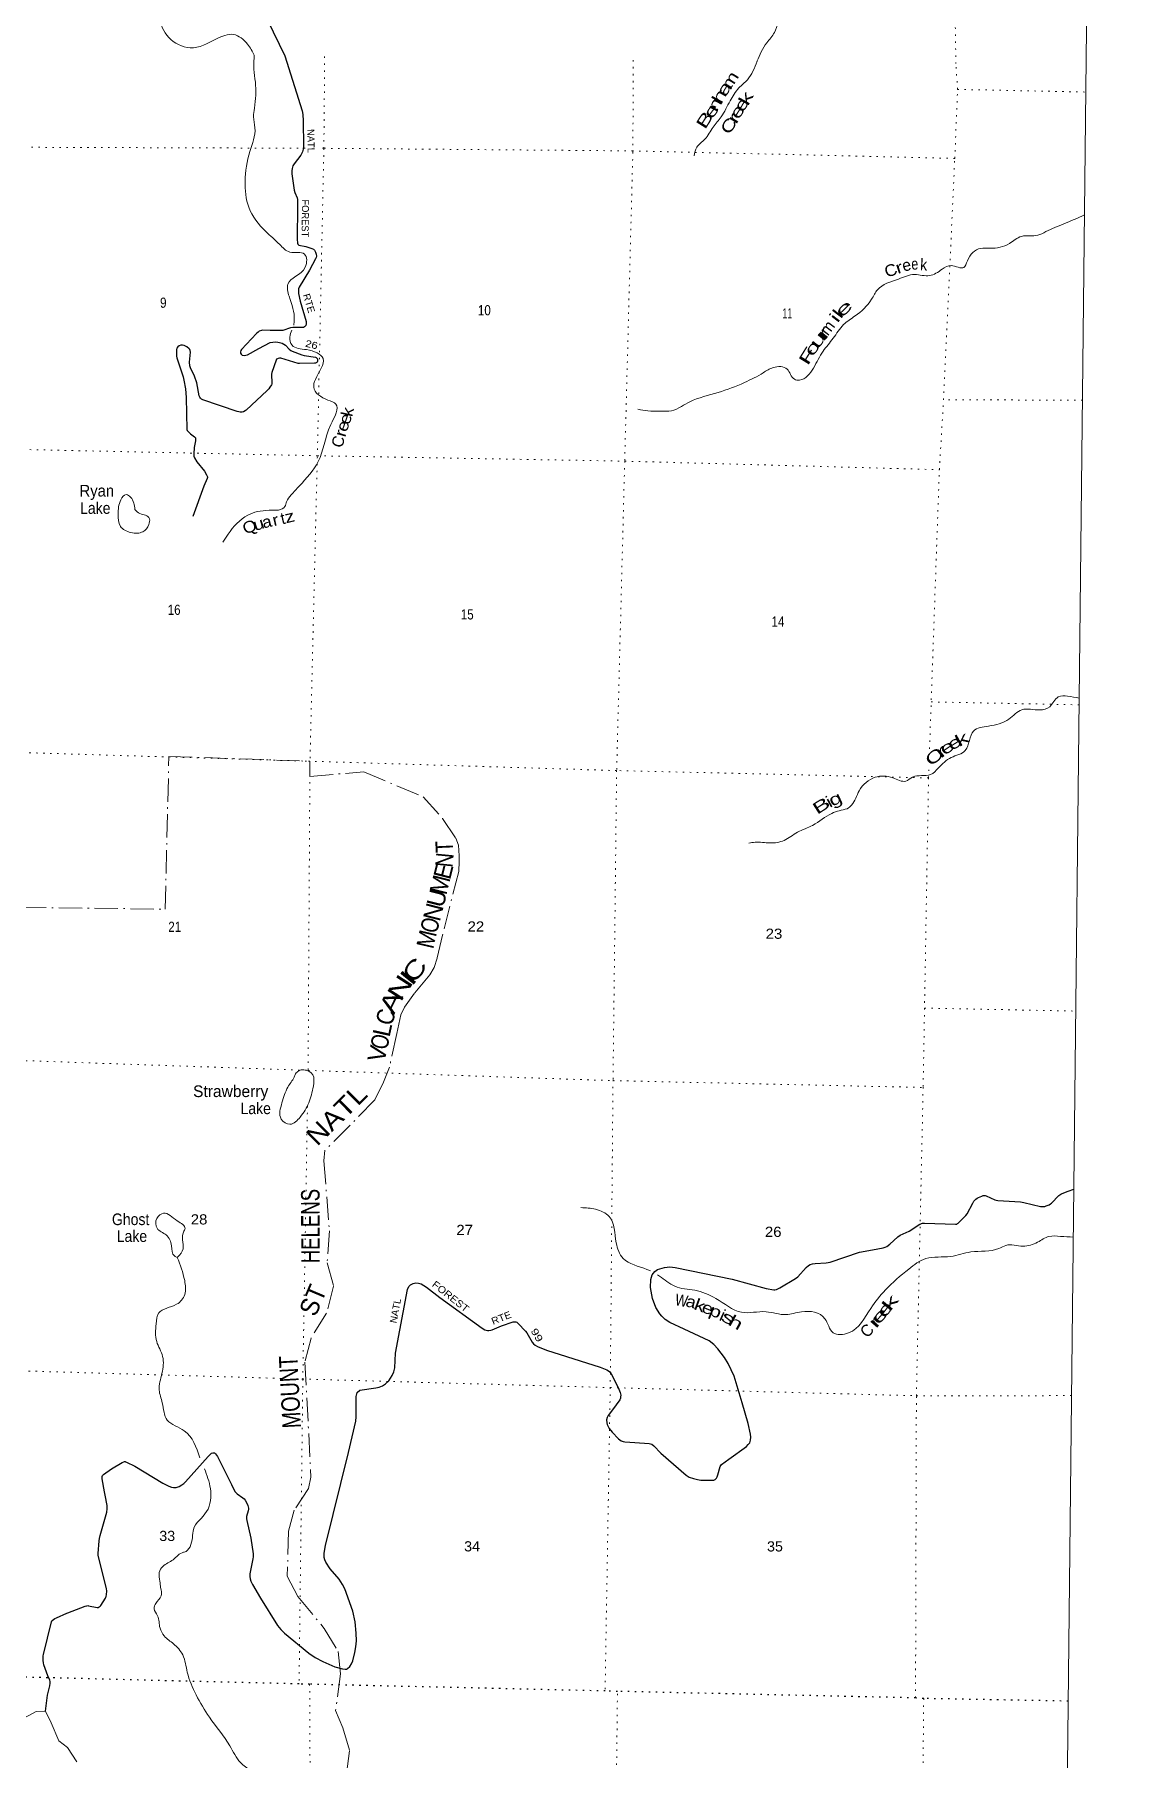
# Model space of a CAD drawing. Header units: feet. Extents: x -509309 to -252658, y -547785 to -360805.
# Drawn here: x -271232 to -252658, y -439823 to -410174 of the extents above; entities that cross this region are included whole.
import ezdxf
from ezdxf.enums import TextEntityAlignment as Align

# ---------------------------------------------------------------- set-up
doc = ezdxf.new("R2010")
doc.units = ezdxf.units.FT
doc.header["$LTSCALE"] = 80
doc.linetypes.add('DOT_DASHED', pattern=[7.7, 5, -1.2, 0.3, -1.2])
doc.linetypes.add('DOTTED', pattern=[1.5, 0.3, -1.2])
for name, color, linetype, lineweight in [('29', 7, 'Continuous', 25), ('39', 7, 'Continuous', 13), ('4', 7, 'Continuous', 13), ('44', 7, 'DOT_DASHED', 13), ('6', 7, 'DOTTED', 25), ('7', 7, 'DOTTED', 13)]:
    doc.layers.add(name, color=color, linetype=linetype, lineweight=lineweight)
doc.layers.add('30', color=7, linetype='Continuous')
doc.layers.add('41', color=7, linetype='Continuous')

msp = doc.modelspace()

# ---------------------------------------------------------------- linework, layer by layer
at = {"layer": '29'}
for points in [[(-267228.29, -409928.41), (-266932.85, -410540.56)], [(-266932.85, -410540.56), (-266631.37, -411486.68), (-266621.13, -411550.19), (-266614, -411658.63), (-266609.87, -412095.24), (-266615.5, -412147.04), (-266630.13, -412189.84), (-266658.05, -412246.27), (-266772.49, -412397.99), (-266791.07, -412430.83), (-266805.7, -412475.87), (-266812.45, -412518.67), (-266813.06, -412569.84), (-266773.06, -412849.75), (-266760.26, -412891.78), (-266720.61, -412979.81), (-266714.54, -413011.91), (-266715.14, -413127.75), (-266721.15, -413693.46), (-266715.66, -413759.66), (-266706.66, -413779.93), (-266691.54, -413793.47), (-266571.74, -413817.67), (-266465.82, -413849.75), (-266436.56, -413865.52), (-266420.11, -413881.91), (-266402.24, -413915.07), (-266391.54, -413951.1), (-266387.04, -413984.89), (-266389.86, -414004.04), (-266402.66, -414031.87), (-266509.25, -414225.59), (-266682.47, -414515.3), (-266693.73, -414542.33), (-266698.31, -414573.08), (-266695.98, -414627.92), (-266668.99, -414757.05), (-266564.34, -415107.06), (-266563.18, -415145.94), (-266572.18, -415172.97), (-266594.69, -415199.99), (-266607.63, -415209), (-266624.65, -415210.91), (-266795.01, -415211.25), (-266832.48, -415216.53), (-266963.83, -415258.55), (-267012.47, -415262.19), (-267180.31, -415259.89), (-267308.17, -415253.67), (-267333.54, -415258.55), (-267369.55, -415275.44), (-267390.93, -415290.08), (-267416.27, -415311.45), (-267675.02, -415588.85), (-267686.36, -415605.41), (-267691.99, -415625.68), (-267691.99, -415650.46), (-267680.74, -415669.6), (-267661.38, -415686.83), (-267627.84, -415691), (-267600.83, -415687.62), (-267571.43, -415676.99), (-267375.64, -415573.07)], [(-267375.64, -415573.07), (-267181.06, -415469.79), (-267135.47, -415459.01), (-267097.2, -415455.64), (-267053.31, -415459.01), (-267025.19, -415466.07), (-266977.91, -415478.16), (-266945.36, -415494.2), (-266919.39, -415513.07), (-266856.36, -415584.01), (-266829.86, -415604.35), (-266802.34, -415617.8), (-266641.4, -415681.99), (-266596.4, -415692.73), (-266406.68, -415721.05), (-266391.83, -415727.03), (-266379.18, -415738.29), (-266371.01, -415750.12), (-266366.87, -415765.1), (-266366.8, -415784.47), (-266369.33, -415791.79), (-266375.52, -415802.48), (-266381.71, -415809.24), (-266394.93, -415818.25), (-266405.9, -415822.19), (-266419.03, -415824.98), (-266677.7, -415830.08), (-266700.78, -415826.48), (-266999.57, -415737.73), (-267024.15, -415735.94), (-267044.31, -415739.99), (-267059.22, -415745.62), (-267071.32, -415755.76), (-267082.22, -415771.82), (-267156.29, -415984.92), (-267161, -416009.57), (-267155.16, -416167.36), (-267156.57, -416183.13), (-267161.66, -416195.48), (-267185.83, -416235.49), (-267207.22, -416263.65), (-267233.94, -416293.3), (-267596.62, -416630.2), (-267614.83, -416642.45), (-267642.76, -416657.23), (-267661.62, -416662.3), (-267681.02, -416663.99), (-267697.63, -416664.55), (-267720.42, -416661.73), (-267748.75, -416654.21), (-268339.48, -416453.25), (-268362.76, -416438.75), (-268379.09, -416424.11), (-268393.14, -416404.97), (-268401.18, -416385.17), (-268442.33, -416159.21), (-268483.89, -416045.19), (-268553.53, -415903.84), (-268563.66, -415870.05), (-268566.96, -415807.15), (-268550.36, -415635.27), (-268554.66, -415604.29), (-268562.53, -415586.27), (-268572.66, -415573.88), (-268613.97, -415541.2), (-268662.7, -415517.57), (-268690.84, -415511.94), (-268719.77, -415513.02), (-268749.36, -415525.46), (-268770.74, -415541.22), (-268786.5, -415562.62), (-268791.97, -415588.86), (-268791, -415701.13), (-268784.48, -415728.8), (-268677.75, -416056.84), (-268664.39, -416114.43), (-268638.51, -416265.33), (-268625.07, -416414.76), (-268613.74, -416964.67), (-268609.81, -416978.18), (-268605.13, -416986.52), (-268549.36, -417036.59), (-268483.76, -417088.54), (-268468, -417108.81), (-268463.78, -417130.7), (-268463.5, -417158.36), (-268486.25, -417270.6), (-268496.7, -417382.47), (-268492.78, -417420.51), (-268484.32, -417450.03), (-268441.18, -417518.56), (-268313.88, -417680.71), (-268274.99, -417743.96), (-268261.48, -417777.74), (-268258.67, -417787.88), (-268264.37, -417806.73), (-268324.79, -417938.56), (-268514.47, -418459.97)], [(-257562.61, -431271.99), (-257056.39, -431100.28), (-256830.39, -431064.45), (-256650.62, -431026.75), (-256615.99, -431018.48), (-256586.34, -431004.62), (-256534.83, -430962.62), (-256398, -430836.6), (-256357.02, -430809.52), (-256205.84, -430740.68), (-256020.01, -430623.33), (-255973.6, -430604.74), (-255939.38, -430604.71), (-255408.03, -430622.3), (-255385.86, -430619.33), (-255371.84, -430611.96), (-255362.54, -430603.68), (-255227.56, -430471.31), (-255205.41, -430443.35), (-255111.33, -430261.29), (-255091.03, -430229.15), (-255059.64, -430193.02), (-255034.32, -430174.41), (-255014.16, -430164.06), (-254957.3, -430139.23), (-254930.94, -430130.96), (-254912.86, -430129.21), (-254896.83, -430129.93), (-254880.29, -430135.1), (-254733.49, -430202.34), (-254707.13, -430209.5), (-254677.67, -430213.72), (-254289.36, -430239.95), (-254235.73, -430248.89), (-253947.68, -430318.38), (-253927.15, -430320.27), (-253897.17, -430320.27), (-253874.43, -430316.13), (-253847.55, -430307.86), (-253800, -430287.17), (-253772.09, -430270.62), (-253755.61, -430258.49), (-253629.42, -430130.97), (-253599.3, -430108.46), (-253575.67, -430096.84), (-253473.23, -430056.53), (-253373.86, -430022.27)], [(-259073.97, -433691.77), (-259208.74, -433232.72), (-259311.56, -433019.04), (-259373.59, -432915.6), (-259493.51, -432762.5), (-259559.67, -432692.16), (-259637.11, -432627.58), (-260068.46, -432428.93), (-260318.08, -432310.54), (-260392.89, -432261.84), (-260450.78, -432203.91), (-260488, -432162.54), (-260553.38, -432056.01), (-260616.19, -431901.87), (-260648.5, -431707.5), (-260641, -431574.99), (-260617.98, -431491.27), (-260570.7, -431434.31), (-260525.8, -431399.25), (-260409.43, -431368.11), (-260315.78, -431357.4), (-260223.35, -431368.11), (-259244.69, -431568.7), (-258660.28, -431728.08), (-258526.92, -431752.91), (-258512.45, -431752.91), (-258482.47, -431744.63), (-258424.58, -431715.67), (-258158.9, -431558.44), (-258119.02, -431527.75), (-257974.69, -431365.7), (-257935.6, -431332.94), (-257902.52, -431316.39), (-257865.31, -431303.97), (-257818.58, -431295.77), (-257627.54, -431285.35), (-257562.61, -431271.99)], [(-265839.04, -434546.7), (-265710.64, -434007.93), (-265703.97, -433935.23), (-265707.11, -433582.8), (-265689.96, -433515.55), (-265644.88, -433476.74), (-265368.89, -433436.96), (-265309.53, -433424.52), (-265251.64, -433399.69), (-265202.02, -433366.59), (-265146.68, -433315.03), (-265086.24, -433221.77), (-265057.29, -433159.71), (-265042.17, -433088.86), (-265031.56, -432836.57), (-264825, -431743.47), (-264798.85, -431694.97), (-264769.9, -431666), (-264728.55, -431641.18), (-264678.78, -431631.47), (-264633.44, -431637.04), (-264587.96, -431649.45), (-264497.02, -431701.74), (-264269.54, -431882.17), (-263541.77, -432410.78), (-263492.15, -432435.61), (-263447.7, -432448.03), (-263422.89, -432448.03), (-263391.88, -432441.82), (-263368.1, -432435.61), (-263207.13, -432371.79), (-263007.85, -432302.21), (-262989.51, -432298.6), (-262974.52, -432299.64), (-262960.05, -432302.74), (-262945.06, -432308.43), (-262933.17, -432316.19), (-262920.48, -432328.04), (-262794.9, -432461.51), (-262774.22, -432488.41), (-262678.57, -432648.71), (-262656.08, -432678.7), (-262628.95, -432700.43), (-262587.6, -432725.25), (-262434.43, -432785.04), (-261513.51, -433079.02), (-261399.79, -433124.54), (-261351.73, -433152.54), (-261321.22, -433194.88), (-261202.46, -433431.02), (-261170.29, -433513.48), (-261159.95, -433561.06), (-261160.86, -433589.25), (-261164.09, -433612.78), (-261176.49, -433639.68), (-261299.35, -433813.38), (-261372.91, -433908.62), (-261390.48, -433943.8), (-261401.86, -433985.17), (-261400.82, -434036.89), (-261393.92, -434065.59), (-261357.4, -434136.2), (-261306.27, -434197.83), (-261198.2, -434312.05), (-261152.69, -434346.16), (-261119.63, -434357.56), (-261088.62, -434361.7), (-260916.86, -434376.42), (-260673.04, -434392.73), (-260627.03, -434404.74), (-260592.41, -434434.11), (-260469.46, -434555.07), (-260034.54, -434933.95), (-259981.45, -434967.87), (-259907.02, -434994.77), (-259840.85, -435011.32), (-259782.84, -435020.3), (-259560.93, -435022.52), (-259534.86, -435009.25), (-259514.18, -434988.56), (-259499.71, -434965.8), (-259488.73, -434928.48), (-259450.4, -434784.34), (-259439.75, -434767.2), (-259429.41, -434754.78), (-259300.16, -434662.34), (-258997.74, -434442.38), (-258968.35, -434411.37), (-258943.54, -434378.26), (-258927, -434334.82), (-258921.39, -434282.26), (-258927, -434231.38), (-258968.81, -434049.94), (-259073.97, -433691.77)], [(-270028.6, -435221.81), (-270070.88, -434996.23), (-270072.14, -434958.55), (-270066.46, -434944.07), (-270059.74, -434933.72), (-270048.71, -434924.17), (-269906.53, -434826.19), (-269723.25, -434717.53), (-269699.47, -434705.12), (-269685, -434700.98), (-269676.73, -434700.98), (-269666.39, -434704.09), (-269648.82, -434711.33), (-269510.57, -434780.52), (-269025.45, -435071.34), (-268922.07, -435123.02), (-268878.65, -435141.64), (-268841.71, -435147.61), (-268820.76, -435149.92), (-268795.95, -435147.85), (-268748.4, -435131.3), (-268700.84, -435104.4), (-268663.61, -435077.7), (-268636.75, -435050.62), (-268248.65, -434615.56), (-268207.74, -434572.71), (-268189.65, -434558.24), (-268170.52, -434551.56), (-268141.58, -434554.09), (-268120.9, -434566.51), (-268086.71, -434615.72), (-267848.32, -435094.22)], [(-267848.32, -435094.22), (-267806.64, -435184.06), (-267784.29, -435222.74), (-267769.42, -435240.96), (-267747.71, -435259.58), (-267650.6, -435326.99), (-267628.83, -435345.43), (-267614.36, -435364.05), (-267589.55, -435408.53), (-267567.84, -435456.12), (-267560.6, -435480.94), (-267557.05, -435501.29), (-267556.46, -435522.32), (-267559.57, -435547.14), (-267587.48, -435645.41), (-267589.49, -435685.48), (-267586.44, -435717.82), (-267514.32, -436017.95), (-267475.31, -436289.86), (-267475.12, -436340.37), (-267481.52, -436376.75), (-267531.81, -436634.67), (-267534.23, -436678.8), (-267528.03, -436720.18), (-267517.69, -436755.35), (-267488.26, -436814.93), (-267350.88, -437051.34), (-267059.73, -437518.74), (-267030.78, -437553.91), (-267000.32, -437588.33), (-266935.68, -437649.08), (-266519.49, -437997.29), (-266407.41, -438071.12), (-266279.22, -438141.46), (-266070.22, -438228), (-265938.08, -438265.59), (-265896.39, -438270.22), (-265873.98, -438267.66), (-265851.24, -438259.39), (-265814.02, -438224.22), (-265783.01, -438180.77), (-265762.1, -438128.18), (-265727.19, -437984.23), (-265708.57, -437884.93), (-265701.28, -437783.83), (-265704.44, -437649.08), (-265725.11, -437454.61), (-265764.02, -437273.16), (-265900.85, -436891.89), (-265942.85, -436814.43), (-266000.1, -436722.24), (-266150.12, -436547.91), (-266227.53, -436432.61), (-266244.07, -436391.23), (-266255.61, -436351.58), (-266252.34, -436275.38), (-266231.66, -436142.97), (-265839.04, -434546.7)], [(-270660.52, -437304.65), (-270359.52, -437189.78), (-270331.1, -437180.47), (-270316.07, -437178.6), (-270302.15, -437180.47), (-270158.21, -437212.8), (-270146.57, -437212.54), (-270136.24, -437209.44), (-270118.66, -437200.13), (-270103.67, -437188.74), (-270090.14, -437174.82), (-270012.17, -437051.17), (-270005.84, -437034.73), (-270000.81, -437020.14), (-269993.56, -436987.03), (-269989.43, -436929.1), (-269993.48, -436886.57), (-270137.27, -436317.77), (-270139.97, -436283.71), (-270119.7, -436065.37), (-270113.49, -436026.07), (-270101.23, -435973.37), (-269990.47, -435572.99), (-269984.17, -435516.94), (-269982.2, -435490.24), (-269984.27, -435457.14), (-270017.58, -435280.63), (-270028.6, -435221.81)], [(-271044.17, -438990.06), (-271009.53, -438719.77), (-270967.37, -438554.16), (-270962.2, -438510.71), (-270963.75, -438481.74), (-270971.51, -438456.93), (-271004.72, -438383.37), (-271074.23, -438193.08), (-271080.05, -438160.05), (-271083.15, -438122.81), (-271084.19, -438079.36), (-271081.86, -438038.88), (-271077.99, -438018.33), (-270942.5, -437456.32), (-270934.82, -437442.17), (-270926.55, -437432.86), (-270904.84, -437414.24), (-270882.09, -437399.76), (-270856.36, -437386.32), (-270676.25, -437310.41), (-270660.52, -437304.65)]]:
    msp.add_lwpolyline(points, dxfattribs=at)
at = {"layer": '39'}
for points in [[(-265518.72, -389044.69), (-265513.51, -389470.53), (-265495.21, -389978.87), (-265465.49, -390362.83), (-265601.56, -390702.63), (-265742.01, -391074.5), (-265878.97, -391492.62), (-266047.35, -391677.38), (-266055.08, -392006.66), (-266063.15, -392366.07), (-266120.64, -392666.64), (-266286.9, -393018.12), (-266393.94, -393448.64), (-266571.88, -393769.86), (-266745.86, -394095.15), (-266912.08, -394442.62), (-267064.13, -394778.2), (-267575.27, -395330.41), (-267871.66, -395672.31), (-267957.79, -395848.01), (-268130.39, -396050.8), (-268227.67, -396326.79), (-268474.71, -397089.03), (-268649.64, -397498.65), (-268873.88, -397839.4), (-268939.89, -398007.32), (-268970.34, -398219.84), (-269074.33, -398379.27), (-269344.85, -398737.53), (-269556.05, -398988.06), (-269644.16, -399338.47), (-269878.94, -400257.51), (-269962.21, -401065.9), (-270000.78, -401465.1), (-270273.83, -401869.53), (-270448.51, -402257.07), (-270648.16, -402726.65), (-270762.73, -402936.16), (-270849.9, -403380.98), (-270778.2, -403773.47), (-270510.71, -404393.25), (-270324.5, -404935.74), (-270306.18, -405265.33), (-270332.02, -405779.17), (-270287.8, -406297.86), (-270260.28, -406699.87), (-270379.68, -407337.11), (-270480.71, -407944.44), (-270280.63, -408501.15), (-269937.75, -409186.1), (-269719.77, -409399.59), (-269510.08, -409460.35), (-269240.72, -409559.98), (-269100.07, -409878.99), (-268925.63, -410222.5), (-268559.02, -410403.63), (-268104.48, -410250.41), (-267815.1, -410173.54), (-267570.56, -410341.16), (-267456.48, -410529.31)], [(-258818.3, -410636.79), (-258650.38, -410315.45), (-258518.17, -410140.3), (-258374.1, -409802.6), (-258113.5, -409612.92), (-257937.18, -409257.54), (-257798.32, -409026.23), (-257202.96, -408822.48), (-256933.1, -408522.44), (-256573.74, -408281.73), (-256192.07, -408193.91), (-255857.3, -408001.1), (-255535.74, -407735.83), (-255029.1, -407404.49), (-254590.52, -407068.31), (-253976.12, -406774.41), (-253494.97, -406571.31), (-253118.63, -406401.69)], [(-267456.48, -410529.31), (-267460.91, -410771.45), (-267437.74, -410990.62), (-267453.7, -411440.12), (-267469.69, -411588.47), (-267444.1, -411775.55), (-267531.71, -412185.89), (-267612.62, -412696.71), (-267550.36, -413143.31), (-267259.17, -413559), (-267019.55, -413781.23), (-266842.89, -413914.23), (-266594.76, -413947.85), (-266579.69, -414172.93), (-266880.24, -414465.82), (-266856.92, -414672.95), (-266768.13, -415083.78), (-266777.52, -415169.07)], [(-258816.64, -410633.61), (-258983.76, -410951.49), (-259127.95, -411092), (-259279.2, -411312.72), (-259435.21, -411589.58), (-259569.82, -411764.36), (-259714.91, -411973.12), (-259853.05, -412111.71), (-259899.08, -412257.62)], [(-253189.65, -413274.31), (-253547.9, -413429.54), (-253852.34, -413561.76), (-253993.49, -413624.01), (-254274.4, -413644.13), (-254480.5, -413767.71), (-254816.32, -413847.29), (-254976.71, -413849.03), (-255202.05, -414062.68), (-255263.71, -414178.26), (-255481.78, -414145.06), (-255638.98, -414209.09), (-255850.91, -414318.53), (-256109.25, -414298.82), (-256386.92, -414377.21), (-256748.17, -414560.83), (-256848.55, -414724.04), (-257132.99, -415011.14), (-257329.39, -415158.95), (-257508.92, -415395.33), (-257682.25, -415617.74), (-257848.43, -415906.51), (-258087.72, -416113.94), (-258175.72, -416098.64), (-258301.71, -415924.2), (-258537.92, -415898.77), (-258709.47, -415986.7), (-259034.46, -416156.78), (-259487.72, -416325.04), (-259970.97, -416486.86), (-260116.36, -416567.12), (-260289.76, -416642.97), (-260472.22, -416646.42), (-260694.69, -416643.27), (-260864.68, -416612.76)], [(-266812.82, -415258.13), (-266846.13, -415373.79), (-266807.69, -415514.29), (-266556.32, -415590.71), (-266271.67, -415743.3), (-266406.72, -416102.78), (-266434.53, -416234.9), (-266192.9, -416457.15), (-266053.48, -416525.38), (-266140.34, -416879.51), (-266357.21, -417514.9), (-266681.48, -417933.95), (-266821.84, -418088.57), (-266899.54, -418203.91), (-266928.71, -418287.83), (-267202.19, -418352.22), (-267568.15, -418437.4), (-267907.21, -418761.87), (-267993.88, -418898.12)], [(-269507.33, -418339.72), (-269580.68, -418125.87), (-269656.29, -418082.64), (-269747.64, -418169.69), (-269793.02, -418418), (-269755.69, -418627.33), (-269576.66, -418732.26), (-269368.01, -418719.14), (-269268.18, -418598.08), (-269258.82, -418495.82), (-269322.18, -418436.7), (-269420.05, -418409.22), (-269507.33, -418339.72)], [(-253281.79, -421581.43), (-253480.68, -421545.67), (-253641.2, -421557.46), (-253787.79, -421728.05), (-253958.91, -421783.85), (-254267.57, -421779.49), (-254488.18, -421939), (-254842.59, -422060.47), (-255096.29, -422145.23), (-255239.01, -422478.5), (-255481.19, -422601.56), (-255700.04, -422779.16), (-255835.86, -422893.69), (-256145.15, -422937.51), (-256262.32, -423006.12), (-256486.08, -422948.75), (-256786.66, -422940.49), (-257062.34, -423171.49), (-257191.9, -423418.62), (-257266.44, -423483.84)], [(-257266.44, -423483.84), (-257534.58, -423562.35), (-257862.02, -423766.52), (-258120.18, -423885.34), (-258352.58, -424026.61), (-258595.7, -424069.36), (-258850.13, -424057.73), (-258958.57, -424072.26)], [(-266746.85, -428037.18), (-266689.56, -427984.45), (-266603.5, -427967.6), (-266452.29, -428054.06), (-266440.83, -428248.97), (-266520.81, -428536.95), (-266666.34, -428779.84), (-266844.38, -428903.8), (-266991.56, -428815.39), (-266979.86, -428536.49), (-266878.07, -428266.88), (-266771.54, -428093.72), (-266746.85, -428037.18)], [(-268772.94, -431189.44), (-268678.81, -431044.2), (-268688.82, -430891.48), (-268673.04, -430759.19), (-268646.14, -430695.32), (-268778.75, -430566.96), (-269013.53, -430433.14), (-269130.99, -430523.84), (-269125.2, -430692.57), (-268970.36, -430807.19), (-268876.62, -430995.23), (-268828.79, -431168.57), (-268778.33, -431191.88)], [(-261843.76, -430337.71), (-261591.55, -430365.37), (-261356.67, -430491.16), (-261236.34, -430942.59), (-261117.58, -431209.29), (-260711.15, -431399.74), (-260646.35, -431426.33)], [(-260527.97, -431494.42), (-260492.19, -431517.27), (-260231.87, -431689.6), (-259887.98, -431758.71), (-259522.98, -431898.38), (-259085.1, -432135.46), (-258662.02, -432127.38), (-258321.88, -432176.36), (-258052.6, -432125.96), (-257651.26, -432246.07), (-257510.11, -432486.98), (-257243.54, -432490.75), (-256863.1, -432068.48), (-256612.37, -431752.8), (-256208.7, -431393.1), (-255917.65, -431212.51), (-255488.18, -431176.41), (-255144.37, -431098.96), (-254660.47, -431039.54), (-254543.51, -430986.98), (-254249, -430999.18), (-253995.51, -430930.48), (-253801.77, -430832.83), (-253603.3, -430831.62), (-253384.97, -430844.75)], [(-268778.47, -431191.81), (-268651.97, -431592.69), (-268651.12, -431831.62), (-268789.63, -431998.31), (-269096.32, -432148.57), (-269142.9, -432336.64), (-269132.85, -432637.94), (-269030.02, -432896.38), (-269041.88, -433187.33), (-269089.76, -433473.75), (-269036.51, -433691.34), (-268950.24, -433989.7), (-268657.98, -434172.52), (-268393.19, -434638.41)], [(-268311.35, -434826.65), (-268210.04, -435166.64), (-268275.42, -435563.25), (-268501.97, -435869.23), (-268517.83, -436007.54), (-268661.47, -436258.48), (-268671.51, -436260.35), (-268849.61, -436388.33), (-269027.57, -436506.28), (-269089.05, -436607.81), (-269077.01, -436758.55), (-269064.44, -436869.16), (-269056.3, -437011.82), (-269148.19, -437139.01), (-269175.46, -437230.98), (-269118.93, -437352.25), (-269075.62, -437563.67), (-269003.24, -437699.21), (-268842.67, -437835.99), (-268684.79, -438024.94), (-268606.54, -438323.19), (-268455.3, -438710.81), (-268227.85, -439095.49), (-267875.56, -439590.35), (-267692.9, -439876.02), (-267350.09, -440178.01), (-267042.98, -440754.54), (-266816.87, -440785.85), (-266575.71, -440891.65), (-266307.66, -440783.01), (-266076.31, -440872.61), (-265732.88, -440975.84), (-265518.95, -441019.02), (-265388.32, -441145.34), (-265025.27, -441280.97), (-264854.39, -441395.82), (-264817.66, -441498.73), (-264576.58, -441610.56), (-264525.45, -441685.56), (-264268.07, -441777.54), (-264074.99, -442033.24), (-263927.42, -442091.54), (-263843.2, -442241.3), (-263687.24, -442271.62), (-263171.59, -442539.91), (-262964.56, -442801.83), (-262975.36, -443012.49), (-262772.8, -443308.47), (-262527.76, -443424.37), (-262341.66, -443449.08), (-262237.01, -443418.44), (-262110.36, -443542.7), (-261819.94, -443713.45), (-261532.18, -443781.76), (-261354.92, -444021.17), (-261095.13, -444386.23), (-260952.66, -444526.78), (-260931.95, -444780.04), (-260889.05, -444871), (-260762.58, -445009.31), (-260564.41, -445182.77), (-260303.2, -445288.85), (-260043.24, -445489.28), (-259810.43, -445771.64), (-259702.02, -446214.87), (-259564.17, -446554.12), (-259336.19, -446595.49), (-259156.47, -446648.22), (-258891.46, -446921), (-258849.8, -447106.3), (-258777.29, -447231.8), (-258577.61, -447290.84), (-258446.67, -447242.5), (-258312.63, -447415.05), (-258232.54, -447725.37), (-258163.49, -447961.24), (-258212.55, -448185.41), (-258180.6, -448346.48)]]:
    msp.add_spline(points, degree=3, dxfattribs=at)
at = {"layer": '4'}
msp.add_lwpolyline([(-505285.47, -360804.75), (-473709.75, -361478.07), (-442133.15, -362107.95), (-410555.71, -362694.39), (-378977.49, -363237.41), (-347398.54, -363736.98), (-315818.95, -364193.12), (-284238.76, -364605.82), (-252658.03, -364975.08), (-254669.8, -547785.08), (-286501.98, -547412.88), (-318333.63, -546996.89), (-350164.67, -546537.13), (-381995.06, -546033.57), (-413824.72, -545486.23), (-445653.6, -544895.12), (-477481.62, -544260.22), (-509308.75, -543581.54)], close=True, dxfattribs=at)
msp.add_lwpolyline([(-505285.47, -360804.75), (-473709.75, -361478.07), (-442133.15, -362107.95), (-410555.71, -362694.39), (-378977.49, -363237.41), (-347398.54, -363736.98), (-315818.95, -364193.12), (-284238.76, -364605.82), (-252658.03, -364975.08), (-254669.8, -547785.08), (-286501.98, -547412.88), (-318333.63, -546996.89), (-350164.67, -546537.13), (-381995.06, -546033.57), (-413824.72, -545486.23), (-445653.6, -544895.12), (-477481.62, -544260.22), (-509308.75, -543581.54)], close=True, dxfattribs=at)
at = {"layer": '44'}
for points in [[(-284947.41, -422372.37), (-281889.85, -422439.15), (-281888.59, -422495.43), (-278855.31, -422510.74), (-278849.66, -423479.91), (-277492.22, -422670.26), (-277499.48, -423194.88), (-275690.33, -423258.73), (-275742.81, -425118.9), (-268987.59, -425207.59), (-268923.26, -422582.52), (-266499.39, -422664.69), (-266501.07, -422925.1), (-265573.18, -422848.11), (-264554.6, -423275.61), (-264219.63, -423648.38), (-263995.36, -423986.94)], [(-263995.36, -423986.94), (-263945.74, -424106.93), (-263937.47, -424288.99), (-263933.33, -424384.16), (-263943.94, -424559.74), (-264222.48, -425652.78), (-264313.76, -426047.52), (-264367.77, -426209.3), (-264439.89, -426337.16), (-264700.71, -426649.5), (-264875.23, -426889.62), (-264936.11, -427024.02), (-265006.28, -427344.03), (-265133.63, -427922.6), (-265233.84, -428182.59), (-265382.9, -428487.03), (-265807.78, -428919.13), (-266242.67, -429351.22), (-266259.11, -429535.43), (-266166.04, -430734.95), (-266203.37, -431287.58), (-266092.38, -431690.17), (-266213.46, -432152.6), (-266480.39, -432580.85), (-266585.35, -432991.24), (-266482.18, -434969.7), (-266522.63, -435163.9), (-266771.45, -435540.1), (-266868.28, -435898.44), (-266888.15, -436673.34), (-266705.05, -437019.94), (-266254.55, -437569.03), (-266015.61, -437965.74), (-265976.55, -438348.23), (-266058.05, -438980.91), (-265932.82, -439279.39), (-265819.81, -439671.97), (-265954.29, -440717.09)], [(-270506.49, -439863.63), (-270667.83, -439615.17), (-270815.5, -439500.89), (-270944.71, -439194.4), (-271044.17, -438990.06), (-271206.13, -438997.91), (-271476.39, -439147.82), (-271532.57, -439229.87), (-271854.24, -439143.45), (-272540.02, -439160.8), (-272928.27, -439324.62), (-272982.66, -439496.77), (-272673.34, -439729.35), (-272498, -439973.81)]]:
    msp.add_lwpolyline(points, dxfattribs=at)
at = {"layer": '6'}
msp.add_lwpolyline([(-253470.67, -438820.11), (-255953.37, -438775.06), (-256093.56, -438765.05), (-261215.87, -438652.5), (-261428.26, -438645.49), (-266504.42, -438529.58), (-266686.78, -438524.99), (-271688.68, -438402.1), (-276891.4, -438306.49), (-282131.46, -438306.72), (-285151.2, -438306.1)], dxfattribs=at)
at = {"layer": '7'}
for p, q in [((-255448.3, -407653.88), (-255400.08, -410674.28)), ((-255371.63, -411116.98), (-253166.31, -411162.83)), ((-253224.6, -416459.27), (-255612.47, -416452.09)), ((-255824.78, -421645.17), (-253282.22, -421695.12)), ((-255939.39, -426907.67), (-253340.15, -426959.36))]:
    msp.add_line(p, q, dxfattribs=at)
for points in [[(-266246.75, -410551.31), (-266260.04, -412129.58), (-266371.95, -417416.32)], [(-260943.5, -410612.08), (-260950.67, -412194.57), (-261090.98, -417507.01), (-261229.38, -422825.5), (-261291.55, -428141.05), (-261339.35, -433430.7), (-261428.26, -438645.49)], [(-255853.07, -422449.92), (-255684.47, -417653.69), (-255612.47, -416452.09), (-255419.36, -412302.86), (-255371.63, -411116.98), (-255400.08, -410674.28)], [(-266581.27, -412128.47), (-271706.33, -412110.83), (-276761.91, -411955.06), (-281761.91, -411840.23)], [(-255419.36, -412302.86), (-260950.4, -412174.5), (-266260.04, -412129.58), (-266365.88, -412129.22)], [(-271434.16, -417306.63), (-266369.92, -417414.34), (-261090.98, -417507.01), (-255684.47, -417653.69)], [(-266372.16, -417432.37), (-266499.39, -422664.69), (-266531.48, -427978.66), (-266531.73, -427993.58)], [(-255870.7, -422951.42), (-261229.38, -422825.5), (-266499.39, -422664.69), (-271388.7, -422517.29)], [(-256093.56, -438765.05), (-256079.1, -433571.3), (-255962.78, -428254.5), (-255870.7, -422951.42), (-255865.72, -422809.77)], [(-276740.18, -427766.12), (-271500.67, -427808.04), (-266531.48, -427978.66), (-261291.74, -428155.1), (-255963.19, -428272.57)], [(-266541.86, -428589.75), (-266621.58, -433283.77), (-266686.78, -438524.99)], [(-282022.42, -432933.61), (-276879.35, -432992.24), (-271573.08, -433139.51), (-266968.68, -433273.71)], [(-266638.95, -433283.32), (-266625.59, -433283.71), (-261339.35, -433430.7), (-256079.1, -433571.3), (-253412.88, -433569.06)], [(-266504.42, -438529.58), (-266478.6, -443860.42), (-266712.85, -449151.46), (-266809.42, -454490.61), (-266785.2, -456260.38)], [(-261498.89, -456320.96), (-261484.81, -454616.06), (-261456.36, -449273.93), (-261274.41, -443996.21), (-261215.87, -438652.5)], [(-255953.37, -438775.06), (-256001.25, -444070.74), (-256159.34, -449362.84), (-256216.15, -454576.08), (-256280.23, -456379.58)]]:
    msp.add_lwpolyline(points, dxfattribs=at)

# ---------------------------------------------------------------- texts
at = {"layer": '30'}
for s, rotation, p in [('NATL', 270.542, (-266542.66, -411799.63)), ('FOREST', 269.391, (-266635.54, -413008.05))]:
    msp.add_text(s, height=120, rotation=rotation, dxfattribs=at).set_placement(p)
for s, rotation, width, p in [('RTE', 286.646, 1.05, (-266620.93, -414648.16)), ('26', 346.577, 1.2, (-266589.11, -415536.79)), ('FOREST', 321.58, 1.15, (-264413.53, -431678.62)), ('NATL', 79.299, 1.05, (-265011.65, -432331.88)), ('RTE', 21.627, 1.1, (-263353.21, -432352.65)), ('99', 300.196, 1.35, (-262711.1, -432454.35))]:
    msp.add_text(s, height=120, rotation=rotation, dxfattribs=dict(at, width=width)).set_placement(p)
at = {"layer": '41'}
for s, rotation, width, p in [('m', 58.245, 1.35, (-259196.85, -411013.86)), ('h', 61.377, 1.55, (-259378.24, -411285.45)), ('a', 56.912, 1.7, (-259297.38, -411157.45)), ('k', 60.912, 1.65, (-258922.24, -411318.05)), ('B', 57.977, 1.65, (-259633.07, -411693.85)), ('e', 52.818, 1.7, (-259524.82, -411544.96)), ('n', 61.595, 1.55, (-259457.94, -411423.97)), ('r', 58.039, 1.7, (-259137.46, -411664.38)), ('e', 57.377, 1.55, (-259074.97, -411551.23)), ('e', 59.377, 1.5, (-259001.37, -411428.99)), ('C', 56.977, 1.4, (-259221.68, -411796.4)), ('C', 20.626, 1.1, (-256485, -414319.58)), ('r', 18.203, 1.3, (-256344.91, -414272.73)), ('e', 2.66, 0.8, (-256102.8, -414215.15)), ('k', 357.212, 0.9, (-255958.08, -414228.2)), ('e', 43.538, 2, (-257259.98, -414954.65)), ('i', 52.583, 1.55, (-257405.19, -415103.84)), ('l', 52.583, 1.5, (-257349.89, -415035.26)), ('u', 52.081, 1.9, (-257694, -415485.51)), ('r', 52.058, 1.95, (-257595.71, -415366.59)), ('F', 58.122, 1.85, (-257868.86, -415750.03)), ('o', 53.45, 1.7, (-257791.73, -415622.6)), ('k', 77.855, 1.15, (-265757.25, -416679.57)), ('e', 70.561, 1.2, (-265842.04, -416935.69)), ('e', 70.561, 1.2, (-265798.01, -416810.94)), ('r', 73.945, 1.25, (-265878.07, -417052.89)), ('Q', 25.082, 1.15, (-267494.44, -418724.02)), ('u', 17.195, 1.25, (-267353.51, -418681.2)), ('a', 13.195, 1.1, (-267218.89, -418644.96)), ('r', 13.01, 1.15, (-267069.85, -418613.15)), ('z', 13.487, 1.3, (-266826.56, -418556.31)), ('k', 29.061, 1.65, (-255250.14, -422370.29)), ('C', 40.339, 1.6, (-255710.98, -422664.47)), ('r', 39.222, 2, (-255591.71, -422570.83)), ('e', 33.897, 1.6, (-255500.04, -422506.02)), ('e', 31.807, 1.55, (-255376.22, -422431.06)), ('B', 32.536, 1.65, (-257661.03, -423510.31)), ('i', 28.518, 1.25, (-257534.05, -423450.06)), ('g', 25.32, 1.45, (-257430.62, -423401.43)), ('W', 349.214, 0.85, (-260133.28, -432029.49)), ('a', 345.128, 1.15, (-259974.77, -432051.29)), ('k', 340.128, 1.35, (-259831.56, -432110.53)), ('e', 52.024, 1.75, (-256545.84, -432147.03)), ('k', 51.059, 2, (-256453.7, -432033.76)), ('e', 337.992, 1.25, (-259701.17, -432156.9)), ('p', 338.403, 1.35, (-259565.95, -432212.54)), ('i', 335.015, 1.15, (-259451.37, -432277.62)), ('s', 332.432, 1.65, (-259354.99, -432320.41)), ('h', 331.113, 1.55, (-259228.96, -432399.07)), ('r', 49.314, 2.05, (-256717.83, -432360.51)), ('e', 49.314, 1.85, (-256637.44, -432259))]:
    msp.add_text(s, height=200, rotation=rotation, dxfattribs=dict(at, width=width)).set_placement(p, align=Align.CENTER)
for s, rotation, p in [('e', 13.293, (-256225.72, -414233.14)), ('m', 52.984, (-257532.21, -415274.61)), ('C', 73.945, (-265919.87, -417198.16)), ('t', 13.011, (-266943.31, -418586.58)), ('C', 46.646, (-256857.01, -432518.35))]:
    msp.add_text(s, height=200, rotation=rotation, dxfattribs=at).set_placement(p, align=Align.CENTER)
for s, width, p in [('Ryan', 0.95, (-270458.19, -418114.72)), ('Lake', 0.9, (-270449.01, -418412.8)), ('Lake', 0.9, (-267692.07, -428730.49)), ('Ghost', 0.9, (-269901.28, -430638.12)), ('Lake', 0.9, (-269818.78, -430927.02))]:
    msp.add_text(s, height=200, dxfattribs=dict(at, width=width)).set_placement(p)
msp.add_text('Strawberry', height=200, dxfattribs=at).set_placement((-268507.92, -428437.01))
at = {"layer": '44'}
for s, rotation, width, p in [('N', 84.542, 0.85, (-264039.6, -424376.59)), ('T', 92.619, 0.85, (-264041.32, -424129.05)), ('E', 75.704, 0.95, (-264061.09, -424590.3)), ('M', 75.704, 0.95, (-264119.37, -424823.17)), ('O', 75.704, 0.8, (-264291.21, -425517.55)), ('M', 76.98, 0.9, (-264349.25, -425757.13)), ('C', 53.136, 1.4, (-264584.38, -426342)), ('N', 56.99, 1.45, (-264826.76, -426639.29)), ('I', 51.136, 1.6, (-264695.76, -426479.86)), ('C', 74.632, 0.9, (-265055.52, -427099.82)), ('A', 63.99, 1.4, (-264976.65, -426871.27)), ('L', 77.632, 1.05, (-265108.35, -427306.34)), ('O', 77.586, 0.8, (-265148.52, -427516.11))]:
    msp.add_text(s, height=300, rotation=rotation, dxfattribs=dict(at, width=width)).set_placement(p, align=Align.CENTER)
for s, rotation, p in [('U', 75.704, (-264173.77, -425056.67)), ('N', 75.704, (-264234.09, -425293.4)), ('V', 77.586, (-265192.84, -427723.84))]:
    msp.add_text(s, height=300, rotation=rotation, dxfattribs=at).set_placement(p, align=Align.CENTER)
for s, height, rotation, width, p in [('NATL', 318.1, 44.815, 1.15, (-266374.15, -429294.27)), ('HELENS', 318.1, 90.136, 0.75, (-266330.9, -431292.15)), ('ST', 318.1, 67.065, 0.95, (-266402.88, -432228.35)), ('MOUNT', 318.2, 92.985, 0.8, (-266651.87, -434121.79))]:
    msp.add_text(s, height=height, rotation=rotation, dxfattribs=dict(at, width=width)).set_placement(p)
at = {"layer": '7'}
for s, width, p in [('9', 0.85, (-269074.32, -414870.83)), ('10', 0.85, (-263613.45, -415000.2)), ('11', 0.65, (-258381.11, -415054.98)), ('16', 0.85, (-268943.56, -420148.95)), ('15', 0.85, (-263907.01, -420228.16)), ('14', 0.85, (-258567.83, -420350.89)), ('21', 0.85, (-268933.33, -425598.03)), ('22', 1.1, (-263791.41, -425592.4)), ('23', 1.1, (-258669.26, -425716.99)), ('28', 1.1, (-268547.43, -430626.7)), ('27', 1.1, (-263984.03, -430808.09)), ('26', 1.1, (-258682.25, -430840.85)), ('33', 1.05, (-269088.63, -436067.52)), ('34', 1.05, (-263849.92, -436246.51)), ('35', 1.05, (-258645.96, -436247.78))]:
    msp.add_text(s, height=175, dxfattribs=dict(at, width=width)).set_placement(p)

doc.saveas('drawing.dxf')
